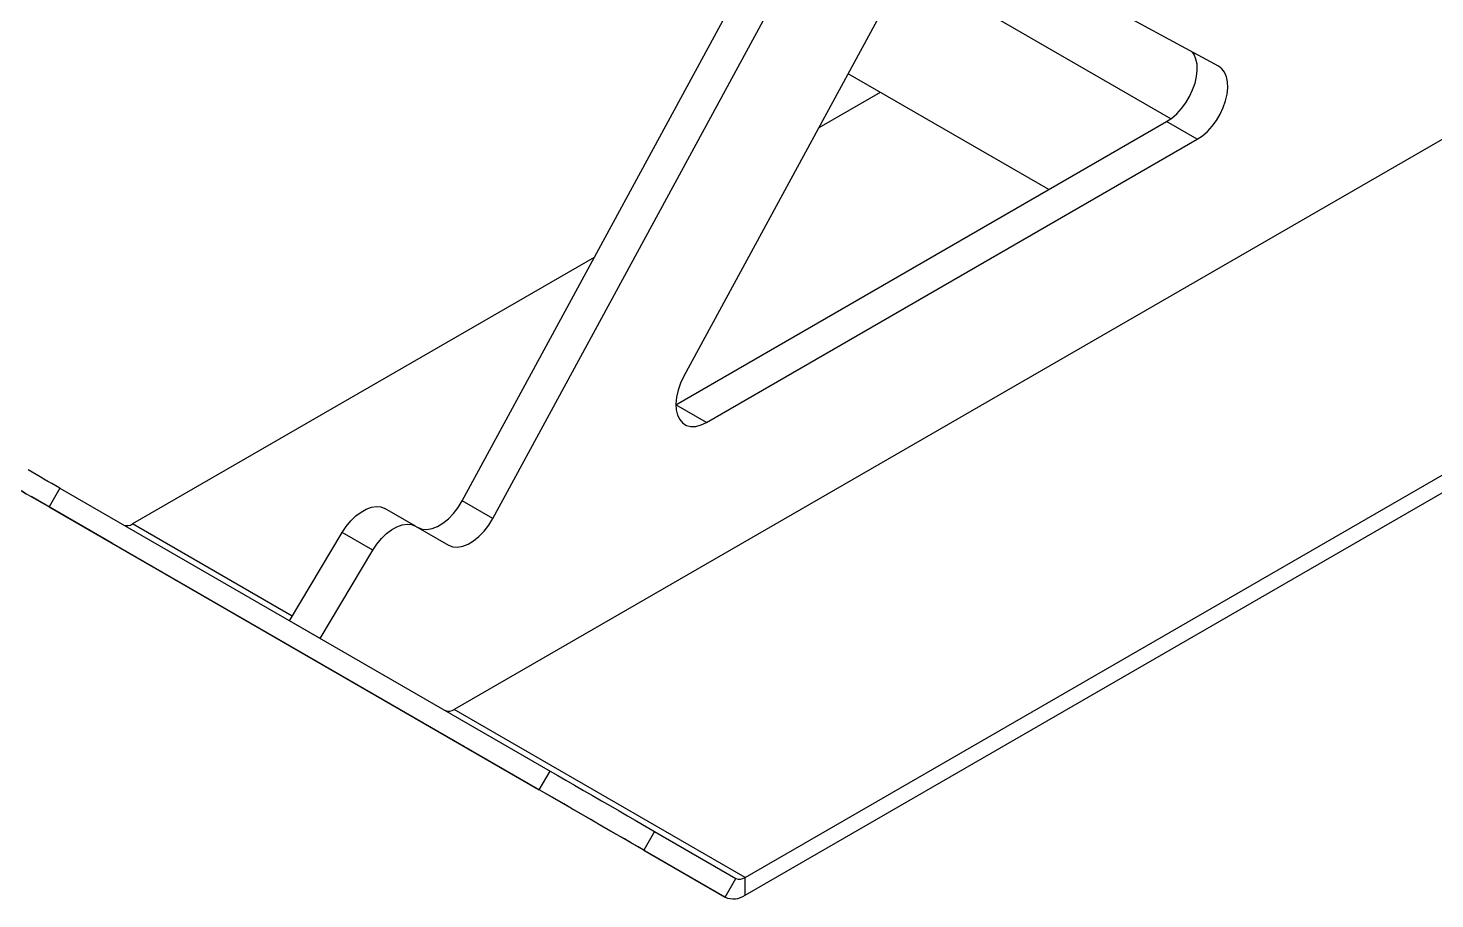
# Model space of a CAD drawing. Header units: inches. Extents: x 0.9 to 37.1, y -8.4 to 11.7.
# Drawn here: x 16.3345 to 16.5036, y 2.4626 to 2.5673 of the extents above; entities that cross this region are included whole.
import ezdxf

# ---------------------------------------------------------------- set-up
doc = ezdxf.new("R2010")
doc.units = ezdxf.units.IN
doc.header["$MEASUREMENT"] = 0

msp = doc.modelspace()

# ---------------------------------------------------------------- linework, layer by layer
at = {"color": 7, "linetype": 'Continuous', "lineweight": 25}
for p, q in [((16.65318074329033, 2.639799932492854), (16.38566962185694, 2.485369049243138)), ((16.4206566761344, 2.465171452726691), (16.68816779756779, 2.619602335976407)), ((16.4206566761344, 2.463045044362405), (16.68816779756779, 2.617475927612121)), ((16.38664712369474, 2.510484359119342), (16.43273466739751, 2.595397056903585)), ((16.39032997151341, 2.508358296328137), (16.43641751521619, 2.59327099411238)), ((16.47758287198519, 2.562746802521959), (16.44628579795972, 2.57972063326839)), ((16.44100204597919, 2.576484165792023), (16.41330439258171, 2.525453403826488)), ((16.47185554985158, 2.556428986830411), (16.44007473208526, 2.574775662406937)), ((16.45715854638653, 2.547902119420975), (16.43304443921781, 2.561822897177392)), ((16.43690527784377, 2.559594082480278), (16.42952099514871, 2.555331226817853)), ((16.41234165918091, 2.522029881143245), (16.47133638660386, 2.556086812362349)), ((16.47501923442254, 2.553960749571145), (16.47133638660386, 2.556086812362349)), ((16.41602450699959, 2.519903818352041), (16.47501923442254, 2.553960749571145)), ((16.40253184915506, 2.539750724476037), (16.34699971976081, 2.507692708550791)), ((16.41602450699959, 2.519903818352041), (16.41234165918091, 2.522029881143245)), ((16.33828432410984, 2.511987156009566), (16.33698224077651, 2.509731881527163)), ((16.33828432410984, 2.511987156009566), (16.39720988920872, 2.477970151350287)), ((16.34460388642747, 2.505329186529169), (16.33482487847248, 2.510976322847518)), ((16.33698224077651, 2.509731881527163), (16.39590780587539, 2.475714876867884)), ((16.39032997151341, 2.508358296328137), (16.38664712369474, 2.510484359119342)), ((16.38105042613996, 2.50742858385078), (16.37736757832128, 2.509554646641985)), ((16.36623206942186, 2.49659010941693), (16.34699971976081, 2.507692708550791)), ((16.36590568274994, 2.496041685075528), (16.37221961538258, 2.506650924494779)), ((16.37590246320126, 2.504524861703575), (16.37221961538258, 2.506650924494779)), ((16.38105042613996, 2.50742858385078), (16.38500569042887, 2.505144516109207)), ((16.41826084280107, 2.462807930705069), (16.34460388642747, 2.505329186529169)), ((16.36958853056862, 2.493915622284324), (16.37590246320126, 2.504524861703575)), ((16.36958853056862, 2.493915622284324), (16.36590568274994, 2.496041685075528)), ((16.4206566761344, 2.465171452726691), (16.38566962185694, 2.485369049243138)), ((16.39590780587539, 2.475714876867884), (16.39720988920872, 2.477970151350287)), ((16.40978391817941, 2.470710341505822), (16.40848183484608, 2.468455067023418)), ((16.40978391817941, 2.470710341505822), (16.41956292613441, 2.465063205187472)), ((16.40848183484608, 2.468455067023418), (16.41826084280107, 2.462807930705069)), ((16.41826084280107, 2.462807930705069), (16.41956292613441, 2.465063205187472)), ((16.4206566761344, 2.463045044362405), (16.4206566761344, 2.465171452726691))]:
    msp.add_line(p, q, dxfattribs=at)
at = {"color": 7, "linetype": 'Continuous', "lineweight": 25, "flags": 128}
for points in [[(16.47133638660386, 2.556086812362349), (16.47195729159844, 2.556506129582257), (16.47256042086421, 2.55703519507004), (16.4731285075691, 2.557658862346419), (16.47364528810549, 2.55835927660193), (16.47409596769679, 2.559116385857651), (16.47446764395333, 2.559908515028136), (16.47474967625149, 2.56071298645184), (16.47493399036142, 2.561506769124034), (16.47501530960204, 2.562267138045499), (16.4749913059058, 2.56297232481066), (16.47486266646832, 2.563602140809648), (16.47463307407486, 2.564138555202807), (16.47439246918558, 2.56447710347883)], [(16.47501923442254, 2.553960749571145), (16.47564013941712, 2.554380066791051), (16.47624326868289, 2.554909132278835), (16.47681135538778, 2.555532799555214), (16.47732813592417, 2.556233213810724), (16.47777881551547, 2.556990323066445), (16.47815049177201, 2.557782452236931), (16.47843252407017, 2.558586923660634), (16.4786168381801, 2.559380706332829), (16.47869815742072, 2.560141075254294), (16.47867415372448, 2.560846262019454), (16.478545514287, 2.561476078018443), (16.47831592189354, 2.562012492411602), (16.47799194948545, 2.562440148329737), (16.47758287198519, 2.562746802521959)], [(16.41330439258171, 2.525453403826488), (16.41290827161424, 2.524624198859822), (16.41261033800404, 2.523780261741646), (16.41241997914013, 2.522948183516953), (16.41234319291144, 2.522154181576862), (16.41238239872344, 2.521423273592547), (16.41253636126666, 2.520778489250314), (16.41280022943924, 2.520240144624768), (16.41316568919705, 2.519825202053326), (16.41362122551528, 2.519546735681385), (16.41415248520756, 2.519413519517888), (16.41474272917085, 2.519429750981009), (16.41537335980653, 2.519594918644533), (16.41602450699959, 2.519903818352041)], [(16.33698224077651, 2.509731881527163), (16.33613237889068, 2.510222489224268), (16.33537085913302, 2.51066208394714), (16.33470878617637, 2.51104425541484), (16.33415581453533, 2.511363430706793), (16.33372000778158, 2.511614955528522), (16.33340772095894, 2.511795162081743), (16.33322350791251, 2.511901422549118), (16.33317005488332, 2.511932187413757), (16.33324814133688, 2.511887008054656), (16.33345662859688, 2.511766543288605), (16.3337924764496, 2.511572549763159), (16.33425078747706, 2.511307856340751), (16.33482487847248, 2.510976322847518)], [(16.37221961538258, 2.506650924494779), (16.37271291780056, 2.507393050133004), (16.37326672285883, 2.508065866699544), (16.37386468977776, 2.508649521816578), (16.37448917472128, 2.509126793937435), (16.37512175140256, 2.509483600492007), (16.3757437547769, 2.509709413412344), (16.37633683177959, 2.509797569777771), (16.37688348285826, 2.509745468413523), (16.37736757832128, 2.509554646641985)], [(16.38136262034821, 2.507248299382265), (16.38182991945455, 2.507074491591798), (16.38240445661231, 2.507029809890464), (16.38302797206314, 2.507137971141413), (16.38368040822664, 2.507395495955345), (16.38434077718538, 2.507794100135527), (16.38498783583546, 2.508320961168287), (16.38560076924621, 2.508959130704531), (16.38615986024597, 2.509688079763355), (16.38664712369474, 2.510484359119342)], [(16.38500569042887, 2.505144516109207), (16.38551276727323, 2.504948428800592), (16.38608730443099, 2.504903747099259), (16.38671081988182, 2.505011908350207), (16.38736325604533, 2.50526943316414), (16.38802362500406, 2.505668037344322), (16.38867068365414, 2.506194898377082), (16.38928361706489, 2.506833067913325), (16.38984270806465, 2.50756201697215), (16.39032997151341, 2.508358296328137)], [(16.37590246320126, 2.504524861703575), (16.37639576561924, 2.505266987341799), (16.37694957067751, 2.505939803908339), (16.37754753759644, 2.506523459025373), (16.37817202253996, 2.507000731146229), (16.37880459922124, 2.507357537700801), (16.37942660259558, 2.507583350621139), (16.38001967959827, 2.507671506986566), (16.38056633067695, 2.507619405622318), (16.38105042613996, 2.50742858385078)], [(16.39720988920872, 2.477970151350287), (16.39813570032269, 2.477435684843926), (16.39912396025402, 2.476865153253486), (16.40016025794754, 2.476266876214281), (16.40122948184935, 2.475649577952744), (16.40231604026726, 2.475022260067564), (16.40340408873283, 2.474394070266104), (16.40447776104937, 2.473774168970227), (16.40552140065679, 2.473171595736726), (16.40651978893955, 2.472595137440221), (16.40745836714831, 2.472053200140746), (16.4083234486993, 2.471553686504464), (16.4091024187555, 2.471103880564999), (16.40978391817941, 2.470710341505822)], [(16.40848183484608, 2.468455067023418), (16.40780033542217, 2.468848606082596), (16.40702136536597, 2.469298412022061), (16.40615628381498, 2.469797925658343), (16.40521770560622, 2.470339862957818), (16.40421931732346, 2.470916321254323), (16.40317567771604, 2.471518894487824), (16.4021020053995, 2.4721387957837), (16.40101395693392, 2.472766985585161), (16.39992739851601, 2.473394303470341), (16.39885817461421, 2.474011601731878), (16.39782187692068, 2.474609878771083), (16.39683361698935, 2.475180410361523), (16.39590780587539, 2.475714876867884)]]:
    msp.add_lwpolyline(points, dxfattribs=at)
at = {"color": 7, "linetype": 'Continuous', "lineweight": 25}
for centre, radius, start, end in [((10.61207448535293, -7.404632632988807), 11.45114959980135, 59.99633097018995, 60.01835773799441), ((16.34635047507125, 2.508610790894761), 0.001124452692302732, 249.6195826384478, 305.2669873761936), ((16.38502037716739, 2.486287131587102), 0.001124452692296081, 249.6195826383217, 305.2669873763658), ((16.42001592764889, 2.466065841279138), 0.001100222479517982, 245.686047838502, 305.6181726600937), ((16.4192531318328, 2.465004181191584), 0.002410011145619133, 245.6860478385256, 305.618172659957)]:
    msp.add_arc(centre, radius, start, end, dxfattribs=at)

doc.saveas('drawing.dxf')
